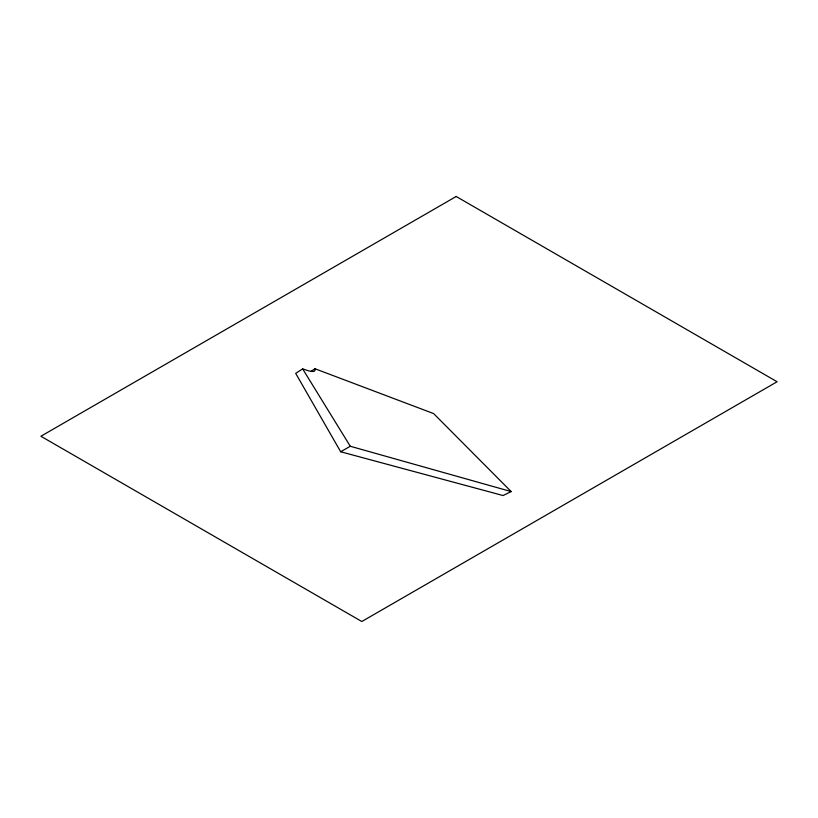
<?xml version="1.0" encoding="UTF-8"?>
<svg xmlns="http://www.w3.org/2000/svg" width="818" height="818" viewBox="0 0 818 818"><rect width="100%" height="100%" fill="white"/><g stroke="black" fill="none" stroke-linecap="round" stroke-linejoin="round"><path stroke-width="1.23" d="M315.012 368.754C316.648 374.542 305.032 369.521 302.64 368.877L295.697 373.376L340.687 451.771L503.09 495.544L511.168 491.577L433.622 413.581L315.012 368.754L311.157 371.239M340.687 451.771L350.268 446.26L511.168 491.577M302.64 368.877L350.268 446.26M456.188 196.484L40.9 436.25L361.812 621.516L777.1 381.75L456.188 196.484"/></g></svg>
